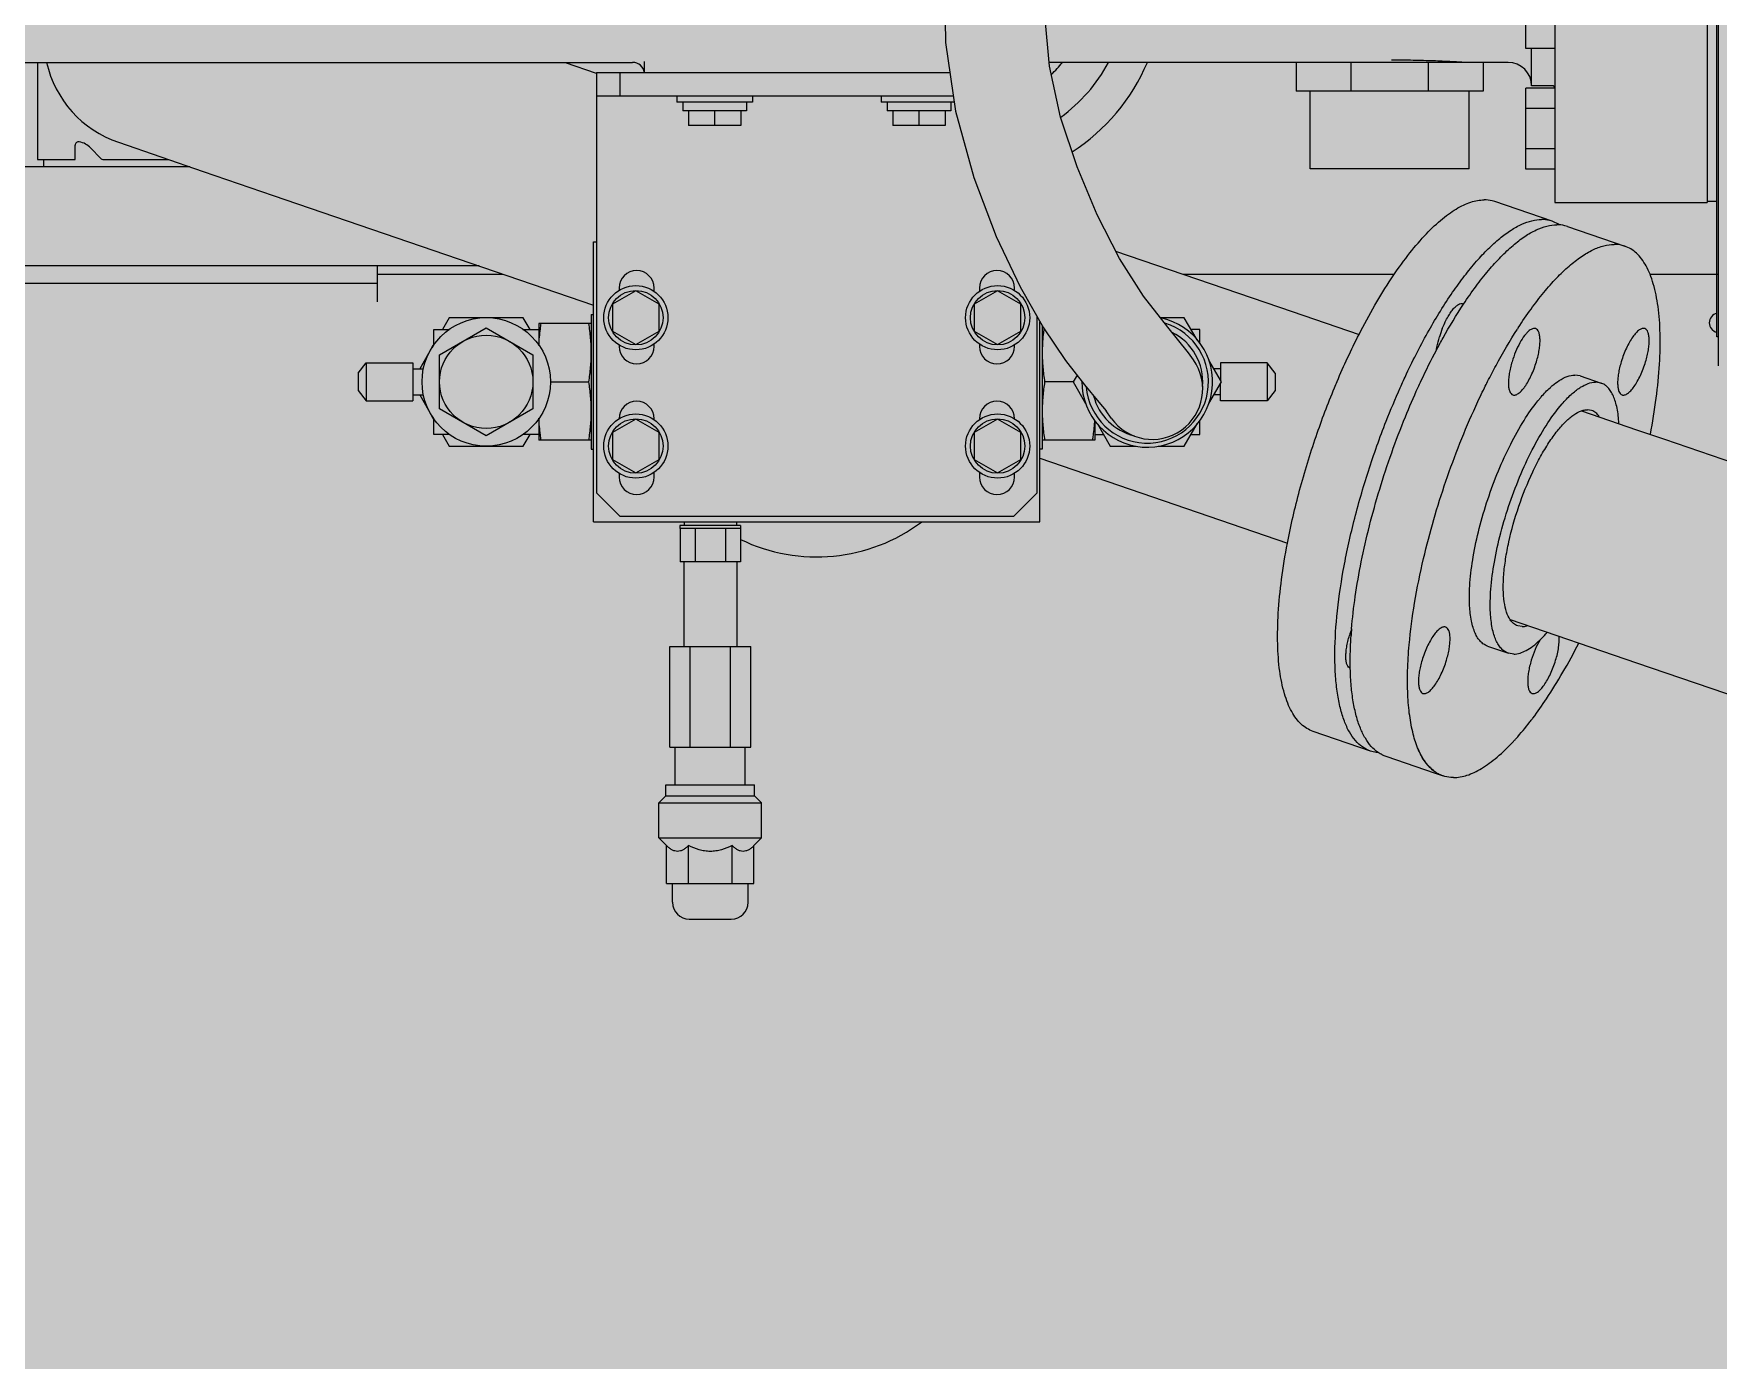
# Model space of a CAD drawing. Header units: millimetres. Extents: x -18489 to 17339, y -1599 to 10961.
# Drawn here: x -14620.48 to -14574.69, y 2992.08 to 3028.14 of the extents above; entities that cross this region are included whole.
import ezdxf

# ---------------------------------------------------------------- set-up
doc = ezdxf.new("R2010")
doc.units = ezdxf.units.MM
for name, color, linetype in [('188K-SM-03-F10-MECH-EQ-Y2257103$0$0 Xref', 8, 'Continuous'), ('188K-SM-03-F10-MECH-EQ-Y2257103$0$M-EQU-FOUNDATION', 8, 'Continuous'), ('188K-SM-03-F10-MECH-EQ-Y2257103$0$Micron CUP L10 HVAC EQU$0$M-MECH-EQU', 136, 'Continuous'), ('188K-SM-03-F10-MECH-EQ-Y2257103$0$Micron CUP L10 HVAC EQU$0$M-PHASE1 AREA', 252, 'Continuous')]:
    doc.layers.add(name, color=color, linetype=linetype)

# ---------------------------------------------------------------- blocks, each defined once
blk = doc.blocks.new('188K-SM-03-F10-MECH-EQ-Y2257103$0$Micron CUP L10 HVAC EQU$0$A$C0c53ceb0')
at = {"layer": '188K-SM-03-F10-MECH-EQ-Y2257103$0$Micron CUP L10 HVAC EQU$0$M-PHASE1 AREA'}
for p, q in [((15640.13905, 21311.91609), (15640.13905, 21061.35504)), ((15681.49748, 21132.14253), (15681.49748, 21061.35504)), ((15684.54227, 21132.14253), (15684.54227, 21016.95689)), ((15632.22259, 21103.22062), (15632.22259, 21125.19451)), ((15684.1363, 21024.81753), (15684.1363, 21126.31061)), ((15474.2137, 21122.76482), (15474.48068, 21104.78842)), ((15502.78908, 21098.4248), (15501.51215, 21112.27271)), ((15474.48068, 21104.78842), (15477.19267, 21086.17425)), ((15640.13905, 21103.22062), (15632.22259, 21103.22062)), ((15633.79573, 21093.07163), (15633.79573, 21103.22062)), ((15203.21132, 21099.41495), (15389.45113, 21099.41495)), ((15227.7265, 21099.41495), (15227.7265, 21072.9761)), ((15371.16144, 21099.41495), (15379.61971, 21096.51497)), ((15392.74966, 21096.62389), (15392.74966, 21099.64847)), ((15627.45241, 21099.41495), (15502.69777, 21099.41495)), ((15505.79326, 21084.54847), (15502.78908, 21098.4248)), ((15569.85509, 21099.41495), (15569.85509, 21091.54923)), ((15584.7184, 21099.41495), (15584.7184, 21091.54923)), ((15605.73831, 21099.41495), (15605.73831, 21091.54923)), ((15620.60163, 21099.41495), (15620.60163, 21091.54923)), ((15379.65705, 21096.62389), (15392.74966, 21096.62389)), ((15379.65705, 21096.62389), (15379.65705, 20982.44417)), ((15386.00037, 21096.62389), (15386.00037, 21090.28057)), ((15392.74966, 21096.62389), (15475.67021, 21096.62389)), ((15632.22259, 21070.41298), (15632.22259, 21092.38687)), ((15640.13905, 21092.38687), (15632.22259, 21092.38687)), ((15639.37785, 21093.07163), (15633.79573, 21093.07163)), ((15379.65705, 21090.28057), (15476.5944, 21090.28057)), ((15401.47806, 21090.28057), (15401.47806, 21088.63131)), ((15422.08116, 21088.63131), (15401.47806, 21088.63131)), ((15403.1527, 21088.63131), (15403.1527, 21086.24622)), ((15420.40652, 21088.63131), (15420.40652, 21086.24622)), ((15422.08116, 21090.28057), (15422.08116, 21088.63131)), ((15456.99478, 21090.28057), (15456.99478, 21088.63131)), ((15476.83469, 21088.63131), (15456.99478, 21088.63131)), ((15458.66941, 21088.63131), (15458.66941, 21086.24622)), ((15475.92324, 21088.63131), (15475.92324, 21086.24622)), ((15620.60163, 21091.54923), (15569.85509, 21091.54923)), ((15573.66108, 21070.48942), (15573.66108, 21091.54923)), ((15616.79564, 21070.48942), (15616.79564, 21091.54923)), ((15420.40652, 21086.24622), (15403.1527, 21086.24622)), ((15404.64972, 21086.24622), (15404.64972, 21082.28799)), ((15411.77961, 21086.24622), (15411.77961, 21082.28799)), ((15418.9095, 21086.24622), (15418.9095, 21082.28799)), ((15475.92324, 21086.24622), (15458.66941, 21086.24622)), ((15460.16644, 21086.24622), (15460.16644, 21082.28799)), ((15467.29633, 21086.24622), (15467.29633, 21082.28799)), ((15474.42621, 21086.24622), (15474.42621, 21082.28799)), ((15477.19267, 21086.17425), (15482.17928, 21068.13575)), ((15510.2661, 21070.99012), (15505.79326, 21084.54847)), ((15640.13905, 21086.8934), (15632.22259, 21086.8934)), ((15418.9095, 21082.28799), (15404.64972, 21082.28799)), ((15474.42621, 21082.28799), (15460.16644, 21082.28799)), ((15238.00267, 21072.9761), (15238.00267, 21076.92496)), ((15242.2416, 21076.09911), (15244.8514, 21073.34106)), ((15249.7236, 21077.68896), (15272.79752, 21069.7779)), ((15640.13905, 21075.90645), (15632.22259, 21075.90645)), ((15269.12589, 21071.03674), (14938.25644, 21071.03674)), ((15227.7265, 21072.9761), (15238.00267, 21072.9761)), ((15229.47466, 21071.03674), (15229.47466, 21072.9761)), ((15245.69918, 21072.9761), (15263.46943, 21072.9761)), ((15272.79752, 21069.7779), (15291.82747, 21063.25334)), ((15515.69332, 21058.00858), (15510.2661, 21070.99012)), ((15616.79564, 21070.48942), (15573.66108, 21070.48942)), ((15640.13905, 21070.41298), (15632.22259, 21070.41298)), ((15482.17928, 21068.13575), (15488.33287, 21052.1173)), ((15291.82747, 21063.25334), (15378.88316, 21033.40568)), ((15639.36684, 21056.24742), (15623.79861, 21061.58509)), ((15640.13905, 21061.35504), (15681.49748, 21061.35504)), ((15684.1363, 21061.60877), (15681.49748, 21061.60877)), ((15521.77421, 21046.10043), (15515.69332, 21058.00858)), ((15488.33287, 21052.1173), (15494.77906, 21038.40165)), ((15643.53471, 21054.81843), (15659.10293, 21049.48075)), ((15378.88316, 21050.63483), (15379.65705, 21050.63483)), ((15378.88316, 20974.51502), (15378.88316, 21050.63483)), ((15520.73681, 21048.13196), (15568.77672, 21031.66114)), ((15272.79752, 21044.07764), (14938.25644, 21044.07764)), ((15291.82747, 21044.07764), (15272.79752, 21044.07764)), ((15347.75659, 21044.07764), (15291.82747, 21044.07764)), ((15320.05424, 21044.07764), (15320.05424, 21034.34421)), ((15528.32224, 21035.88141), (15521.77421, 21046.10043)), ((15272.79752, 21039.29966), (15168.21419, 21039.29966)), ((15291.82747, 21039.29966), (15272.79752, 21039.29966)), ((15320.05424, 21039.29966), (15291.82747, 21039.29966)), ((15320.05424, 21041.81762), (15354.34832, 21041.81762)), ((15390.36457, 21037.34368), (15384.02125, 21033.68137)), ((15385.81007, 21038.07507), (15385.81007, 21037.44443)), ((15396.70789, 21033.68137), (15390.36457, 21037.34368)), ((15395.32504, 21037.17313), (15395.32504, 21038.07507)), ((15488.68599, 21037.34368), (15482.34267, 21033.68137)), ((15483.75089, 21038.07507), (15483.75089, 21037.19213)), ((15495.02931, 21033.68137), (15488.68599, 21037.34368)), ((15493.26587, 21037.43058), (15493.26587, 21038.07507)), ((15494.77906, 21038.40165), (15501.12342, 21027.24164)), ((15539.15364, 21041.81762), (15568.77672, 21041.81762)), ((15568.77672, 21041.81762), (15596.51822, 21041.81762)), ((15665.94641, 21041.81762), (15669.93995, 21041.81762)), ((15669.93995, 21041.81762), (15684.54227, 21041.81762)), ((15384.02125, 21033.68137), (15384.02125, 21026.35674)), ((15396.70789, 21026.35674), (15396.70789, 21033.68137)), ((15482.34267, 21033.68137), (15482.34267, 21026.35674)), ((15495.02931, 21026.35674), (15495.02931, 21033.68137)), ((15534.93985, 21027.45002), (15528.32224, 21035.88141)), ((15339.63253, 21030.01905), (15337.80137, 21026.84739)), ((15359.77527, 21030.01905), (15339.63253, 21030.01905)), ((15361.60643, 21026.84739), (15359.77527, 21030.01905)), ((15363.97637, 21028.43995), (15363.97637, 21022.51905)), ((15378.24703, 21028.44008), (15363.97817, 21028.44008)), ((15378.24883, 21030.89443), (15378.88316, 21030.89443)), ((15378.24883, 21030.89393), (15378.24883, 20994.25593)), ((15499.41889, 20982.44417), (15499.41889, 21030.24)), ((15500.1674, 20974.51502), (15500.1674, 21028.92334)), ((15539.41803, 21030.01905), (15532.92347, 21030.01905)), ((15542.90188, 21023.98484), (15539.41803, 21030.01905)), ((15568.77672, 21031.66114), (15586.9103, 21025.44391)), ((15335.43144, 21026.84739), (15339.73557, 21026.84739)), ((15335.43144, 21022.51905), (15335.43144, 21026.84739)), ((15337.01727, 21019.89956), (15349.7039, 21027.22419)), ((15349.7039, 21027.22419), (15362.39054, 21019.89956)), ((15359.67223, 21026.84739), (15363.97637, 21026.84739)), ((15384.02125, 21026.35674), (15390.36457, 21022.69442)), ((15390.36457, 21022.69442), (15396.70789, 21026.35674)), ((15482.34267, 21026.35674), (15488.68599, 21022.69442)), ((15488.68599, 21022.69442), (15495.02931, 21026.35674)), ((15500.80173, 21027.80752), (15500.80173, 20994.25593)), ((15501.12342, 21027.24164), (15507.14674, 21018.41601)), ((15540.54961, 21020.46333), (15534.93985, 21027.45002)), ((15543.61912, 21026.84739), (15541.24919, 21026.84739)), ((15543.61912, 21023.09182), (15543.61912, 21026.84739)), ((15684.54227, 21024.81753), (15684.1363, 21024.81753)), ((15334.82991, 21021.70067), (15331.62122, 21016.14304)), ((15335.43144, 21022.74254), (15334.88344, 21021.79337)), ((15337.01727, 21005.2503), (15337.01727, 21019.89956)), ((15362.39054, 21019.89956), (15362.39054, 21005.2503)), ((15385.81007, 21022.59367), (15385.81007, 21022.21677)), ((15395.32504, 21022.21677), (15395.32504, 21022.86497)), ((15483.75089, 21022.84598), (15483.75089, 21022.21677)), ((15493.26587, 21022.21677), (15493.26587, 21022.60753)), ((15541.91438, 21018.5306), (15540.53088, 21020.48985)), ((15314.94252, 21014.95367), (15317.07201, 21017.72887)), ((15314.94252, 21014.95367), (15314.94252, 21010.19618)), ((15317.07201, 21017.72887), (15329.75864, 21017.72887)), ((15317.07201, 21017.72887), (15317.07201, 21007.42098)), ((15329.75864, 21017.72887), (15329.75864, 21007.42098)), ((15329.75864, 21016.14304), (15332.64688, 21016.14304)), ((15507.14674, 21018.41601), (15512.33847, 21011.78502)), ((15549.4894, 21012.57493), (15546.10075, 21018.44423)), ((15549.29192, 21016.14304), (15547.42935, 21016.14304)), ((15549.29192, 21017.72887), (15549.29192, 21012.91697)), ((15561.97855, 21017.72887), (15549.29192, 21017.72887)), ((15561.97855, 21017.72887), (15561.97855, 21007.42098)), ((15564.10804, 21014.95367), (15561.97855, 21017.72887)), ((15564.10804, 21014.95367), (15564.10804, 21010.19618)), ((15647.00605, 21014.19818), (15645.55087, 21014.4346)), ((15314.94252, 21010.19618), (15317.07201, 21007.42098)), ((15367.16071, 21012.57493), (15377.58935, 21012.57493)), ((15509.20392, 21012.57493), (15501.46121, 21012.57493)), ((15510.27182, 21014.42458), (15509.20392, 21012.57493)), ((15509.20392, 21012.57493), (15512.59256, 21006.70563)), ((15512.33847, 21011.78502), (15516.23017, 21007.09155)), ((15546.10075, 21006.70563), (15549.4894, 21012.57493)), ((15549.29192, 21007.42098), (15549.29192, 21012.23288)), ((15564.10804, 21010.19618), (15561.97855, 21007.42098)), ((15647.00605, 21014.19819), (15652.66722, 21012.25722)), ((15652.66722, 21012.25721), (15651.21204, 21012.49363)), ((15317.07201, 21007.42098), (15329.75864, 21007.42098)), ((15329.75864, 21009.00681), (15332.64688, 21009.00681)), ((15331.62122, 21009.00681), (15334.82991, 21003.44919)), ((15516.23017, 21007.09155), (15518.151, 21004.67618)), ((15549.29192, 21009.00681), (15547.42935, 21009.00681)), ((15561.97855, 21007.42098), (15549.29192, 21007.42098)), ((15334.88344, 21003.35648), (15335.43144, 21002.40732)), ((15335.43144, 20998.30246), (15335.43144, 21002.63081)), ((15349.7039, 20997.92566), (15337.01727, 21005.2503)), ((15362.39054, 21005.2503), (15349.7039, 20997.92566)), ((15363.97637, 21002.63081), (15363.97637, 20996.7099)), ((15390.36457, 21002.45544), (15384.02125, 20998.79312)), ((15396.70789, 20998.79312), (15390.36457, 21002.45544)), ((15395.32504, 21002.28489), (15395.32504, 21002.55249)), ((15488.68599, 21002.45544), (15482.34267, 20998.79312)), ((15483.75089, 21002.55249), (15483.75089, 21002.30388)), ((15495.02931, 20998.79312), (15488.68599, 21002.45544)), ((15515.07419, 21002.05803), (15515.07419, 20996.7099)), ((15515.79144, 21001.16501), (15519.27529, 20995.1308)), ((15519.54962, 21002.70414), (15518.151, 21004.67618)), ((15539.41803, 20995.1308), (15542.90188, 21001.16501)), ((15543.61912, 20998.30246), (15543.61912, 21002.05803)), ((15647.37168, 21004.71429), (15662.34066, 20999.58207)), ((15650.11617, 21004.81664), (15648.95584, 21005.00519)), ((15339.73557, 20998.30246), (15335.43144, 20998.30246)), ((15337.80137, 20998.30246), (15339.63253, 20995.1308)), ((15363.97637, 20998.30246), (15359.67223, 20998.30246)), ((15359.77527, 20995.1308), (15361.60643, 20998.30246)), ((15378.24703, 20996.70977), (15363.97817, 20996.70977)), ((15384.02125, 20998.79312), (15384.02125, 20991.46849)), ((15396.70789, 20991.46849), (15396.70789, 20998.79312)), ((15482.34267, 20998.79312), (15482.34267, 20991.46849)), ((15495.02931, 20991.46849), (15495.02931, 20998.79312)), ((15515.07239, 20996.70977), (15500.80353, 20996.70977)), ((15515.07419, 20998.30246), (15517.44413, 20998.30246)), ((15541.24919, 20998.30246), (15543.61912, 20998.30246)), ((15662.34066, 20999.58207), (15669.93995, 20996.9766)), ((15669.93995, 20996.9766), (15688.96991, 20990.45205)), ((15339.63253, 20995.1308), (15359.77527, 20995.1308)), ((15378.24883, 20994.25543), (15378.88316, 20994.25543)), ((15500.80173, 20994.25543), (15500.1674, 20994.25543)), ((15500.1674, 20991.82251), (15567.47012, 20968.74729)), ((15519.27529, 20995.1308), (15526.34281, 20995.1308)), ((15532.35051, 20995.1308), (15539.41803, 20995.1308)), ((15384.02125, 20991.46849), (15390.36457, 20987.80617)), ((15385.81007, 20987.70543), (15385.81007, 20986.69419)), ((15390.36457, 20987.80617), (15396.70789, 20991.46849)), ((15395.32504, 20986.69419), (15395.32504, 20987.97672)), ((15482.34267, 20991.46849), (15488.68599, 20987.80617)), ((15483.75089, 20987.95773), (15483.75089, 20986.69419)), ((15488.68599, 20987.80617), (15495.02931, 20991.46849)), ((15493.26587, 20986.69419), (15493.26587, 20987.71928)), ((15386.00037, 20976.10085), (15379.65705, 20982.44417)), ((15499.41889, 20982.44417), (15493.07557, 20976.10085)), ((15378.88316, 20974.51502), (15500.1674, 20974.51502)), ((15386.00037, 20976.10085), (15493.07557, 20976.10085)), ((15402.35344, 20973.55084), (15402.35344, 20972.76427)), ((15418.84569, 20973.55084), (15402.35381, 20973.55084)), ((15403.45718, 20974.51502), (15403.45718, 20973.55084)), ((15417.74233, 20974.51502), (15417.74233, 20973.55084)), ((15418.84606, 20973.55084), (15418.84606, 20972.76427)), ((15418.84569, 20972.76427), (15402.35381, 20972.76427)), ((15402.36686, 20972.76427), (15402.36686, 20963.65526)), ((15406.48331, 20972.76427), (15406.48331, 20963.65526)), ((15414.7162, 20972.76427), (15414.7162, 20963.65526)), ((15418.83264, 20972.76427), (15418.83264, 20963.65526)), ((15418.83264, 20963.65526), (15402.36686, 20963.65526)), ((15403.38106, 20963.65526), (15403.38106, 20940.64171)), ((15417.81845, 20963.65526), (15417.81845, 20940.64171)), ((15628.0123, 20947.98997), (15662.34066, 20936.22025)), ((15631.19735, 20946.06392), (15630.03702, 20946.25246)), ((15399.6128, 20940.64171), (15421.5867, 20940.64171)), ((15399.6128, 20913.23857), (15399.6128, 20940.64171)), ((15405.10628, 20913.23857), (15405.10628, 20940.64171)), ((15416.09323, 20913.23857), (15416.09323, 20940.64171)), ((15421.5867, 20913.23857), (15421.5867, 20940.64171)), ((15621.82479, 20940.75286), (15627.48597, 20938.81189)), ((15628.94115, 20938.57548), (15627.48597, 20938.8119)), ((15662.34066, 20936.22025), (15844.77239, 20873.67223)), ((15589.99182, 20912.23696), (15574.4236, 20917.57464)), ((15399.6128, 20913.23857), (15421.5867, 20913.23857)), ((15401.08478, 20903.08927), (15401.08478, 20913.23857)), ((15420.11473, 20903.08927), (15420.11473, 20913.23857)), ((15594.15969, 20910.80798), (15607.57213, 20906.20943)), ((15607.57213, 20906.20943), (15609.72792, 20905.4703)), ((15396.64445, 20898.14148), (15398.54745, 20900.04447)), ((15398.54745, 20900.04447), (15398.54745, 20903.08927)), ((15398.54745, 20903.08927), (15422.65206, 20903.08927)), ((15398.54745, 20900.04447), (15422.65206, 20900.04447)), ((15422.65206, 20900.04447), (15422.65206, 20903.08927)), ((15424.55505, 20898.14148), (15422.65206, 20900.04447)), ((15396.64445, 20888.6265), (15396.64445, 20898.14148)), ((15396.64445, 20898.14148), (15424.55505, 20898.14148)), ((15424.55505, 20888.6265), (15424.55505, 20898.14148)), ((15396.64445, 20888.6265), (15424.55505, 20888.6265)), ((15398.73385, 20886.53711), (15396.64445, 20888.6265)), ((15398.73385, 20876.1936), (15398.73385, 20886.53711)), ((15404.6668, 20876.1936), (15404.6668, 20886.53711)), ((15416.5327, 20876.1936), (15416.5327, 20886.53711)), ((15422.46566, 20886.53711), (15424.55505, 20888.6265)), ((15422.46566, 20876.1936), (15422.46566, 20886.53711)), ((15398.73385, 20876.1936), (15422.46566, 20876.1936)), ((15400.32358, 20871.11894), (15400.32358, 20876.1936)), ((15420.87593, 20871.11894), (15420.87593, 20876.1936)), ((15404.89077, 20866.55176), (15416.30874, 20866.55176))]:
    blk.add_line(p, q, dxfattribs=at)
for centre, radius in [((15390.36457, 21030.01905), 8.72206), ((15390.36457, 21030.01905), 7.39631), ((15488.68599, 21030.01905), 8.72206), ((15488.68599, 21030.01905), 7.39631), ((15349.7039, 21012.57493), 17.45681), ((15349.7039, 21012.57493), 12.68664), ((15390.36457, 20995.1308), 8.72206), ((15390.36457, 20995.1308), 7.39631), ((15488.68599, 20995.1308), 8.72206), ((15488.68599, 20995.1308), 7.39631)]:
    blk.add_circle(centre, radius, dxfattribs=at)
for centre, radius, start, end in [((15259.44309, 21106.03747), 29.96843, 192.7862064, 251.0753556), ((15389.45113, 21096.11642), 3.29853, 8.8498831, 90), ((15479.73602, 21120.4348), 33.85766, 314.0803287, 321.6232168), ((15479.73602, 21120.4348), 44.40322, 306.0008512, 331.6940682), ((15479.73602, 21120.4348), 53.9182, 302.761164, 337.019385), ((15627.45241, 21093.07163), 6.34332, 0, 90), ((15639.37785, 21092.31043), 0.7612, 0, 90), ((15238.91611, 21076.92496), 0.91344, 79.3058079, 180), ((15238.00267, 21072.08803), 5.83585, 43.418, 79.3058079), ((15245.69918, 21074.14327), 1.16717, 223.418, 270), ((15636.58901, 21048.17559), 8.53644, 59.7059698, 71.0096544), ((15636.36795, 21047.79064), 8.98033, 56.1536562, 59.7270916), ((15390.56755, 21038.07507), 4.75749, 0, 180), ((15488.50838, 21038.07507), 4.75749, 0, 180), ((15614.80375, 21032.8004), 1.06798, 59.7421955, 71.0148668), ((15529.34666, 21012.57493), 17.76129, 179.4918713, 78.067415), ((15529.34666, 21012.57493), 16.63994, 184.7585806, 73.1852429), ((15684.72268, 21028.62352), 2.62893, 102.8882277, 257.1117723), ((15529.34666, 21012.57493), 15.06538, 355.3712204, 63.1956997), ((15636.05493, 21016.58469), 28.51465, 158.4672812, 163.2349179), ((15738.52618, 20957.14022), 129.07766, 147.0766609, 147.2622384), ((15390.56755, 21022.21677), 4.75749, 180, 0), ((15488.50838, 21022.21677), 4.75749, 180, 0), ((15530.71748, 21010.63789), 13.70034, 215.3903264, 35.1800948), ((15390.56755, 21002.55249), 4.75749, 0, 180), ((15488.50838, 21002.55249), 4.75749, 0, 180), ((15529.34666, 21012.57493), 15.06538, 194.5690991, 256.3611286), ((15668.37664, 20980.90742), 42.22364, 140.4148793, 141.1806173), ((15666.33897, 20982.59387), 39.57861, 139.0674371, 140.4167), ((15390.56755, 20986.69419), 4.75749, 180, 0), ((15488.50838, 20986.69419), 4.75749, 180, 0), ((15439.52528, 21012.57493), 47.57488, 244.1821097, 306.7963181), ((15611.69952, 20935.41876), 28.6096, 159.4954625, 163.2275387), ((15706.08387, 20935.59046), 121.60391, 175.3740211, 176.2145527), ((15596.90903, 20918.81351), 8.46448, 243.8675943, 251.046), ((15404.89077, 20871.11894), 4.56719, 180, 270), ((15416.30874, 20871.11894), 4.56719, 270, 0)]:
    blk.add_arc(centre, radius, start, end, dxfattribs=at)
for points, knots in [([(15595.73582, 21100.10897), (15597.72527, 21100.10619), (15601.70821, 21100.07195), (15607.25634, 21099.91258), (15611.77472, 21099.71097), (15614.87511, 21099.5332), (15615.97897, 21099.46248), (15616.29135, 21099.44215)], [0, 0, 0, 0, 0.208244611, 0.416489221, 0.624733832, 0.832978442, 1, 1, 1, 1]), ([(15586.90054, 21025.47259), (15588.27004, 21028.15891), (15591.04787, 21033.29367), (15595.46673, 21040.46707), (15599.94326, 21046.7724), (15604.40088, 21052.10372), (15608.17147, 21055.79646), (15611.13368, 21058.14835), (15613.21958, 21059.5499), (15615.24894, 21060.65148), (15617.75874, 21061.67093), (15619.70558, 21062.04864), (15620.94532, 21062.04864)], [0, 0, 0, 0, 0.17502228, 0.338682192, 0.488765456, 0.623477771, 0.741601078, 0.79431391, 0.842830812, 0.887310638, 0.928038907, 1, 1, 1, 1]), ([(15623.79862, 21061.58509), (15623.57333, 21061.66234), (15622.64634, 21061.93682), (15621.67326, 21062.04864), (15620.94532, 21062.04864)], [0, 0, 0, 0, 0.246512659, 1, 1, 1, 1]), ([(15598.10516, 21010.9891), (15598.39471, 21011.63757), (15598.6876, 21012.2845), (15598.98385, 21012.9299), (15599.26915, 21013.55145), (15601.42699, 21018.1911), (15605.60643, 21026.35061), (15611.01716, 21035.15358), (15615.46994, 21041.30442), (15618.69628, 21045.26477), (15621.88607, 21048.68471), (15625.01263, 21051.53535), (15628.05078, 21053.79334), (15630.98027, 21055.4396), (15633.78199, 21056.45729), (15635.63941, 21056.71096), (15636.51354, 21056.71096)], [0.6285498759, 0.6285498759, 0.6285498759, 0.6285498759, 0.6413484823, 0.6413484823, 0.6413484823, 0.6536741834, 0.7335668298, 0.8064703139, 0.8396587301, 0.8703837437, 0.8984901873, 0.9238833186, 0.9465488665, 0.9665839803, 0.9842432576, 1, 1, 1, 1]), ([(15639.36684, 21056.24742), (15639.14156, 21056.32466), (15638.21456, 21056.59914), (15637.24148, 21056.71096), (15636.51354, 21056.71096)], [0, 0, 0, 0, 0.246512659, 1, 1, 1, 1]), ([(15615.32242, 21033.72112), (15616.41155, 21035.36563), (15618.58529, 21038.48388), (15621.96402, 21042.78865), (15625.31148, 21046.51259), (15628.59655, 21049.6212), (15631.79015, 21052.08674), (15634.86892, 21053.88679), (15637.81128, 21055.00207), (15639.765, 21055.28198), (15640.68141, 21055.28198)], [0, 0, 0, 0, 0.172339253, 0.33193667, 0.47784767, 0.609454025, 0.726573735, 0.829633383, 0.919930796, 1, 1, 1, 1]), ([(15643.53471, 21054.81843), (15643.30943, 21054.89567), (15642.38244, 21055.17016), (15641.40935, 21055.28198), (15640.68141, 21055.28198)], [0, 0, 0, 0, 0.246512659, 1, 1, 1, 1]), ([(15630.17859, 21027.29605), (15631.2941, 21029.01882), (15633.52259, 21032.28716), (15636.99162, 21036.80349), (15640.43309, 21040.71472), (15643.81316, 21043.98265), (15647.1002, 21046.57661), (15650.26882, 21048.47198), (15653.29582, 21049.64793), (15655.30778, 21049.9443), (15656.24963, 21049.9443)], [0, 0, 0, 0, 0.172789158, 0.332852598, 0.479156882, 0.61100323, 0.728141116, 0.83094782, 0.920706297, 1, 1, 1, 1]), ([(15659.10293, 21049.48076), (15658.87765, 21049.558), (15657.95066, 21049.83248), (15656.97757, 21049.9443), (15656.24963, 21049.9443)], [0, 0, 0, 0, 0.246512659, 1, 1, 1, 1]), ([(15666.08026, 20998.3238), (15666.70608, 21001.59294), (15667.74226, 21007.92472), (15668.65421, 21017.08506), (15668.8579, 21025.41613), (15668.35121, 21032.74693), (15667.30526, 21038.13487), (15666.06278, 21041.7779), (15665.00316, 21044.04978), (15663.77703, 21045.97506), (15662.38565, 21047.54242), (15660.83304, 21048.73787), (15659.68562, 21049.28098), (15659.10293, 21049.48076)], [0, 0, 0, 0, 0.182922154, 0.352359246, 0.505542464, 0.640344416, 0.755560139, 0.8058752, 0.851552254, 0.893005117, 0.930889841, 0.966147698, 1, 1, 1, 1]), ([(15607.93997, 21021.21386), (15608.53092, 21022.32928), (15610.84413, 21026.58314), (15613.3457, 21030.73642), (15615.32242, 21033.72112)], [0, 0, 0, 0, 0.260683887, 1, 1, 1, 1]), ([(15609.53038, 21027.05049), (15609.73406, 21027.56661), (15610.16101, 21028.56146), (15610.87022, 21029.95943), (15611.61514, 21031.19554), (15612.37223, 21032.23165), (15613.11832, 21033.03846), (15613.83499, 21033.59359), (15614.51582, 21033.88855), (15614.96748, 21033.87327), (15615.15119, 21033.81028)], [0, 0, 0, 0, 0.179452288, 0.349868155, 0.50661547, 0.64571373, 0.764239261, 0.860880767, 0.937187642, 1, 1, 1, 1]), ([(15364.02089, 21022.45947), (15364.08624, 21023.96083), (15364.27358, 21025.96013), (15364.55913, 21027.94418), (15364.63585, 21028.44008)], [0, 0, 0, 0, 0.749674905, 1, 1, 1, 1]), ([(15378.24703, 21020.50751), (15378.24703, 21021.83403), (15378.12505, 21024.49044), (15377.79249, 21027.12696), (15377.58935, 21028.44008)], [0, 0, 0, 0, 0.499583072, 1, 1, 1, 1]), ([(15501.25878, 21027.03393), (15501.18692, 21026.49258), (15500.92815, 21024.32643), (15500.80353, 21022.14303), (15500.80353, 21020.50751)], [0, 0, 0, 0, 0.25031623, 1, 1, 1, 1]), ([(15580.24054, 21010.9891), (15580.47337, 21011.55073), (15580.70844, 21012.11142), (15580.94585, 21012.67113), (15582.78415, 21017.00497), (15584.76306, 21021.27986), (15586.90054, 21025.47259)], [0.7350048304, 0.7350048304, 0.7350048304, 0.7350048304, 0.7653142072, 0.7653142072, 0.7653142072, 1, 1, 1, 1]), ([(15607.93495, 21021.17062), (15607.97617, 21021.46328), (15608.17759, 21022.69105), (15608.4787, 21023.90163), (15608.75229, 21024.80969)], [0, 0, 0, 0, 0.237590914, 1, 1, 1, 1]), ([(15621.01085, 21010.9891), (15621.28972, 21011.55135), (15621.56958, 21012.1131), (15621.85229, 21012.67343), (15622.59353, 21014.14253), (15625.12368, 21018.9954), (15627.88295, 21023.72668), (15629.95192, 21026.94475)], [0.2330609579, 0.2330609579, 0.2330609579, 0.2330609579, 0.3119730375, 0.3119730375, 0.3119730375, 0.5188689818, 1, 1, 1, 1]), ([(15633.16898, 21026.50539), (15632.94589, 21026.3282), (15632.49678, 21025.90178), (15631.59672, 21024.82235), (15630.51975, 21023.09954), (15629.3873, 21020.70709), (15628.76304, 21018.95463), (15628.48838, 21018.04303)], [0, 0, 0, 0, 0.087388632, 0.189204341, 0.430534764, 0.70795743, 1, 1, 1, 1]), ([(15634.88728, 21027.04362), (15634.76681, 21027.08493), (15634.49477, 21027.12382), (15634.06512, 21027.0406), (15633.61171, 21026.82995), (15633.31927, 21026.62476), (15633.16898, 21026.50539)], [0, 0, 0, 0, 0.204137998, 0.429838456, 0.692360616, 1, 1, 1, 1]), ([(15635.11435, 21018.04303), (15635.27773, 21018.58528), (15635.56515, 21019.65398), (15635.88138, 21021.22649), (15636.06648, 21022.6946), (15636.11537, 21024.01075), (15636.02788, 21025.13555), (15635.8048, 21026.03786), (15635.44658, 21026.7067), (15635.07421, 21026.97954), (15634.88728, 21027.04362)], [0, 0, 0, 0, 0.178866388, 0.349259442, 0.506223954, 0.645713435, 0.76459029, 0.861404161, 0.937590294, 1, 1, 1, 1]), ([(15664.56067, 21027.04362), (15664.45488, 21027.07989), (15664.2206, 21027.11921), (15663.84917, 21027.06928), (15663.45696, 21026.91902), (15662.87131, 21026.5658), (15662.11624, 21025.86655), (15661.23492, 21024.752), (15660.3597, 21023.35032), (15659.52906, 21021.72082), (15658.77951, 21019.93259), (15658.35399, 21018.68104), (15658.16176, 21018.04303)], [0, 0, 0, 0, 0.028788661, 0.059983047, 0.095405228, 0.136177069, 0.235384834, 0.358095336, 0.501262848, 0.66002514, 0.828464253, 1, 1, 1, 1]), ([(15664.78773, 21018.04303), (15664.95111, 21018.58528), (15665.23853, 21019.65398), (15665.55476, 21021.22649), (15665.73986, 21022.6946), (15665.78875, 21024.01075), (15665.70126, 21025.13555), (15665.47818, 21026.03786), (15665.11996, 21026.7067), (15664.74759, 21026.97954), (15664.56067, 21027.04362)], [0, 0, 0, 0, 0.178866388, 0.349259442, 0.506223954, 0.645713435, 0.76459029, 0.861404161, 0.937590294, 1, 1, 1, 1]), ([(15377.58935, 21012.57493), (15377.79249, 21013.88805), (15378.12505, 21016.52457), (15378.24703, 21019.18098), (15378.24703, 21020.50751)], [0, 0, 0, 0, 0.500416937, 1, 1, 1, 1]), ([(15500.80353, 21020.50751), (15500.80353, 21019.18098), (15500.92551, 21016.52457), (15501.25807, 21013.88805), (15501.46121, 21012.57493)], [0, 0, 0, 0, 0.499583072, 1, 1, 1, 1]), ([(15602.91612, 21010.9891), (15603.21358, 21011.64212), (15603.51447, 21012.2935), (15603.81887, 21012.94319), (15605.12614, 21015.73331), (15606.49811, 21018.49238), (15607.93997, 21021.21386)], [0.8570991359, 0.8570991359, 0.8570991359, 0.8570991359, 0.8840893115, 0.8840893115, 0.8840893115, 1, 1, 1, 1]), ([(15628.48838, 21018.04303), (15628.325, 21017.50078), (15628.03758, 21016.43208), (15627.72136, 21014.85958), (15627.55269, 21013.52184), (15627.51273, 21012.71465), (15627.50957, 21012.40415), (15627.50478, 21011.93281), (15627.5281, 21011.46106), (15627.5656, 21010.9891)], [0, 0, 0, 0, 0.1788663875, 0.3492594424, 0.5062239535, 0.6042538779, 0.6042538779, 0.6042538779, 0.7530649937, 0.7530649937, 0.7530649937, 0.7530649937]), ([(15631.75505, 21010.9891), (15631.81499, 21011.06889), (15631.87408, 21011.14928), (15631.93228, 21011.23031), (15631.94551, 21011.24872), (15632.28208, 21011.71985), (15632.91641, 21012.73574), (15633.74705, 21014.36524), (15634.49661, 21016.15348), (15634.92213, 21017.40502), (15635.11435, 21018.04303)], [0.3265867582, 0.3265867582, 0.3265867582, 0.3265867582, 0.3522601116, 0.3522601116, 0.3522601116, 0.3580953363, 0.501262848, 0.6600251401, 0.8284642526, 1, 1, 1, 1]), ([(15638.81184, 21010.9891), (15639.0441, 21011.20075), (15639.27925, 21011.40894), (15639.51893, 21011.61174), (15640.07749, 21012.08434), (15641.3259, 21013.03324), (15643.32986, 21014.10816), (15644.85758, 21014.4346), (15645.55087, 21014.4346)], [0.3072942276, 0.3072942276, 0.3072942276, 0.3072942276, 0.391769716, 0.391769716, 0.391769716, 0.5886395623, 0.8132237118, 1, 1, 1, 1]), ([(15658.16176, 21018.04303), (15657.99839, 21017.50078), (15657.71096, 21016.43208), (15657.39474, 21014.85958), (15657.20963, 21013.39146), (15657.16074, 21012.07531), (15657.24823, 21010.95051), (15657.47131, 21010.0482), (15657.82954, 21009.37936), (15658.20191, 21009.10652), (15658.38883, 21009.04244)], [0, 0, 0, 0, 0.178866388, 0.349259442, 0.506223954, 0.645713435, 0.76459029, 0.861404161, 0.937590294, 1, 1, 1, 1]), ([(15658.38883, 21009.04244), (15658.49462, 21009.00617), (15658.72889, 21008.96686), (15659.10032, 21009.01678), (15659.49254, 21009.16704), (15660.07819, 21009.52026), (15660.83325, 21010.21952), (15661.71458, 21011.33406), (15662.58979, 21012.73574), (15663.42043, 21014.36524), (15664.16999, 21016.15348), (15664.59551, 21017.40502), (15664.78773, 21018.04303)], [0, 0, 0, 0, 0.028788661, 0.059983047, 0.095405228, 0.136177069, 0.235384834, 0.358095336, 0.501262848, 0.66002514, 0.828464253, 1, 1, 1, 1]), ([(15378.24703, 21004.64235), (15378.24703, 21005.96888), (15378.12505, 21008.62528), (15377.79249, 21011.26181), (15377.58935, 21012.57493)], [0, 0, 0, 0, 0.499583072, 1, 1, 1, 1]), ([(15501.46121, 21012.57493), (15501.25807, 21011.26181), (15500.92551, 21008.62528), (15500.80353, 21005.96888), (15500.80353, 21004.64235)], [0, 0, 0, 0, 0.500416937, 1, 1, 1, 1]), ([(15567.44627, 20968.73159), (15568.37147, 20973.56454), (15570.64779, 20983.34003), (15574.96761, 20997.44264), (15578.43601, 21006.63444), (15580.24062, 21010.9891)], [0, 0, 0, 0, 0.2453862066, 0.500000904, 0.7350048834, 0.7350048834, 0.7350048834, 0.7350048834]), ([(15589.99182, 20912.23696), (15589.23236, 20912.49735), (15587.7339, 20913.27222), (15585.79948, 20915.07255), (15584.15336, 20917.48097), (15582.79472, 20920.46759), (15581.72405, 20924.00914), (15580.94645, 20928.07871), (15580.46694, 20932.64376), (15580.22274, 20939.60769), (15580.75285, 20949.26128), (15582.52991, 20961.66982), (15585.42066, 20974.88144), (15589.32561, 20988.42936), (15593.64024, 21000.52182), (15596.76251, 21007.98281), (15598.1051, 21010.9891)], [0, 0, 0, 0, 0.0144720849, 0.0299342273, 0.0471758747, 0.0667197999, 0.0888584885, 0.1137157098, 0.1412961596, 0.1715190023, 0.2392422667, 0.315225778, 0.3972633514, 0.4828260973, 0.5692106658, 0.6285495274, 0.6285495274, 0.6285495274, 0.6285495274]), ([(15584.87609, 20945.39792), (15585.11573, 20948.3634), (15585.82737, 20954.48506), (15587.46663, 20963.84489), (15589.68958, 20973.56347), (15593.39113, 20986.80109), (15597.83449, 20999.33024), (15601.72379, 21008.37166), (15602.91611, 21010.9891)], [0, 0, 0, 0, 0.1119706253, 0.2317594419, 0.3574630767, 0.4870174416, 0.7489089722, 0.8570984954, 0.8570984954, 0.8570984954, 0.8570984954]), ([(15627.59749, 21010.9891), (15627.60279, 21010.95455), (15627.65728, 21010.6171), (15627.79793, 21010.0482), (15628.15616, 21009.37936), (15628.52853, 21009.10652), (15628.71545, 21009.04244)], [0.753562484, 0.753562484, 0.753562484, 0.753562484, 0.7645902901, 0.8614041613, 0.9375902945, 1, 1, 1, 1]), ([(15628.71545, 21009.04244), (15628.82124, 21009.00617), (15629.05551, 21008.96686), (15629.42694, 21009.01678), (15629.81915, 21009.16704), (15630.4048, 21009.52026), (15631.06926, 21010.1356), (15631.54132, 21010.70626), (15631.75477, 21010.9891)], [0, 0, 0, 0, 0.0287886607, 0.0599830467, 0.0954052282, 0.1361770694, 0.2353848343, 0.3265700124, 0.3265700124, 0.3265700124, 0.3265700124]), ([(15642.09924, 21006.58362), (15642.87319, 21007.47556), (15644.38286, 21009.06239), (15646.09408, 21010.43895), (15646.93942, 21010.98785), (15646.94135, 21010.9891)], [0, 0, 0, 0, 0.318142276, 0.5886395623, 0.5892579867, 0.5892579867, 0.5892579867, 0.5892579867]), ([(15646.94217, 21010.9891), (15647.19124, 21011.15124), (15647.44481, 21011.30519), (15647.70391, 21011.44906), (15648.17248, 21011.70926), (15649.28984, 21012.23103), (15650.51875, 21012.49363), (15651.21204, 21012.49363)], [0.5894012277, 0.5894012277, 0.5894012277, 0.5894012277, 0.6690979254, 0.6690979254, 0.6690979254, 0.8132237118, 1, 1, 1, 1]), ([(15654.57412, 21010.9891), (15654.41164, 21011.16364), (15654.23916, 21011.32593), (15654.05622, 21011.47541), (15653.93057, 21011.57808), (15653.50093, 21011.89596), (15653.01801, 21012.13698), (15652.66722, 21012.25721)], [0.8174194677, 0.8174194677, 0.8174194677, 0.8174194677, 0.8734306168, 0.8734306168, 0.8734306168, 0.9119008368, 1, 1, 1, 1]), ([(15657.53095, 21001.28915), (15657.45577, 21002.68036), (15657.24205, 21004.67396), (15656.63811, 21007.13932), (15656.08505, 21008.66909), (15655.41557, 21009.95465), (15654.86676, 21010.68034), (15654.57613, 21010.9891)], [0, 0, 0, 0, 0.3310062489, 0.474024881, 0.6022290714, 0.7165551996, 0.8171283196, 0.8171283196, 0.8171283196, 0.8171283196]), ([(15604.44072, 20964.54382), (15606.11166, 20971.6553), (15610.20224, 20985.71008), (15615.58846, 20999.321), (15618.62916, 21005.96503)], [0, 0, 0, 0, 0.499944246, 1, 1, 1, 1]), ([(15616.96107, 20951.72093), (15616.84914, 20953.79239), (15616.96377, 20958.27001), (15617.8785, 20965.30214), (15619.51917, 20972.88794), (15621.81509, 20980.68484), (15624.66438, 20988.34213), (15627.93813, 20995.51555), (15631.48612, 21001.88258), (15634.12348, 21005.69136), (15635.4791, 21007.37605)], [0, 0, 0, 0, 0.104418196, 0.224726243, 0.356534909, 0.494657236, 0.633505594, 0.767447116, 0.891157195, 1, 1, 1, 1]), ([(15622.62224, 20949.77996), (15622.50642, 20951.92342), (15622.63716, 20956.56408), (15623.61979, 20963.85025), (15625.37011, 20971.70268), (15627.8077, 20979.74384), (15630.81717, 20987.58879), (15634.25343, 20994.86279), (15637.94834, 21001.21839), (15640.69257, 21004.96249), (15642.09924, 21006.58362)], [0, 0, 0, 0, 0.10540617, 0.227190212, 0.360595975, 0.500013969, 0.639430118, 0.772830275, 0.894605254, 1, 1, 1, 1]), ([(15364.63585, 20996.70977), (15364.55913, 20997.20567), (15364.27358, 20999.18972), (15364.08624, 21001.18902), (15364.02089, 21002.69038)], [0, 0, 0, 0, 0.250325094, 1, 1, 1, 1]), ([(15377.58935, 20996.70977), (15377.79249, 20998.0229), (15378.12505, 21000.65942), (15378.24703, 21003.31583), (15378.24703, 21004.64235)], [0, 0, 0, 0, 0.500416937, 1, 1, 1, 1]), ([(15500.80353, 21004.64235), (15500.80353, 21003.31583), (15500.92551, 21000.65942), (15501.25807, 20998.0229), (15501.46121, 20996.70977)], [0, 0, 0, 0, 0.499583072, 1, 1, 1, 1]), ([(15515.00441, 21002.17624), (15514.92938, 21000.804), (15514.7476, 20998.97734), (15514.48486, 20997.1632), (15514.41472, 20996.70977)], [0, 0, 0, 0, 0.749703688, 1, 1, 1, 1]), ([(15627.98571, 20947.92927), (15627.55658, 20948.56293), (15626.85694, 20950.15359), (15626.27428, 20952.94837), (15626.05156, 20956.33682), (15626.19884, 20960.23514), (15626.7127, 20964.54576), (15627.89739, 20970.82141), (15630.16505, 20978.80658), (15633.25603, 20986.51558), (15636.16089, 20992.22022), (15638.39673, 20995.96347), (15640.67201, 20999.16051), (15642.92931, 21001.73135), (15645.10898, 21003.61468), (15646.6415, 21004.46824), (15647.37302, 21004.71964)], [0, 0, 0, 0, 0.036238171, 0.081068327, 0.134731237, 0.196608872, 0.265560871, 0.340100258, 0.498839198, 0.657765211, 0.732531811, 0.801789128, 0.864036509, 0.918113898, 0.963372947, 1, 1, 1, 1]), ([(15647.37302, 21004.71964), (15647.50821, 21004.7661), (15648.02195, 21004.92341), (15648.56134, 21005.00519), (15648.95584, 21005.00519)], [0, 0, 0, 0, 0.265985947, 1, 1, 1, 1]), ([(15652.16748, 21003.13984), (15651.90344, 21003.52971), (15651.31225, 21004.22034), (15650.51749, 21004.67912), (15650.11617, 21004.81665)], [0, 0, 0, 0, 0.526052607, 1, 1, 1, 1]), ([(15574.4236, 20917.57463), (15573.84091, 20917.77442), (15572.69349, 20918.31752), (15571.14088, 20919.51297), (15569.7495, 20921.08034), (15568.52337, 20923.00561), (15567.46375, 20925.27749), (15566.22128, 20928.92052), (15565.17532, 20934.30846), (15564.66863, 20941.63926), (15564.87232, 20949.97033), (15565.78427, 20959.13067), (15566.82045, 20965.46245), (15567.44627, 20968.73159)], [0, 0, 0, 0, 0.033852302, 0.069110159, 0.106994883, 0.148447746, 0.1941248, 0.244439861, 0.359655584, 0.494457536, 0.647640754, 0.817077846, 1, 1, 1, 1]), ([(15600.53377, 20941.11276), (15600.87223, 20944.90979), (15601.91794, 20952.77251), (15603.50039, 20960.54184), (15604.44072, 20964.54382)], [0, 0, 0, 0, 0.481138157, 1, 1, 1, 1]), ([(15621.8248, 20940.75287), (15621.47401, 20940.8731), (15620.78267, 20941.21814), (15619.87202, 20942.00432), (15619.07972, 20943.04915), (15618.40697, 20944.34099), (15617.85391, 20945.87076), (15617.24996, 20948.33612), (15617.03624, 20950.32972), (15616.96107, 20951.72093)], [0, 0, 0, 0, 0.088099163, 0.181195241, 0.2834448, 0.397770929, 0.525975119, 0.668993751, 1, 1, 1, 1]), ([(15610.44202, 20945.90862), (15610.33623, 20945.94489), (15610.10196, 20945.9842), (15609.73053, 20945.93427), (15609.33831, 20945.78401), (15608.75266, 20945.43079), (15607.9976, 20944.73154), (15607.11627, 20943.61699), (15606.24105, 20942.21531), (15605.41041, 20940.58581), (15604.66086, 20938.79758), (15604.23534, 20937.54604), (15604.04311, 20936.90802)], [0, 0, 0, 0, 0.028788661, 0.059983047, 0.095405228, 0.136177069, 0.235384834, 0.358095336, 0.501262848, 0.66002514, 0.828464253, 1, 1, 1, 1]), ([(15610.66909, 20936.90802), (15610.83246, 20937.45028), (15611.11988, 20938.51897), (15611.43611, 20940.09148), (15611.62122, 20941.55959), (15611.67011, 20942.87575), (15611.58261, 20944.00055), (15611.35953, 20944.90286), (15611.00131, 20945.57169), (15610.62894, 20945.84453), (15610.44202, 20945.90862)], [0, 0, 0, 0, 0.178866388, 0.349259442, 0.506223954, 0.645713435, 0.76459029, 0.861404161, 0.937590294, 1, 1, 1, 1]), ([(15627.48597, 20938.8119), (15627.13519, 20938.93213), (15626.44384, 20939.27717), (15625.53319, 20940.06335), (15624.74089, 20941.10818), (15624.06814, 20942.40002), (15623.51508, 20943.92979), (15622.91114, 20946.39514), (15622.69742, 20948.38875), (15622.62224, 20949.77996)], [0, 0, 0, 0, 0.088099163, 0.181195241, 0.2834448, 0.397770929, 0.525975119, 0.668993751, 1, 1, 1, 1]), ([(15630.03702, 20946.25246), (15629.6357, 20946.38999), (15628.84094, 20946.84877), (15628.24975, 20947.5394), (15627.98571, 20947.92927)], [0, 0, 0, 0, 0.473947393, 1, 1, 1, 1]), ([(15631.19735, 20946.06392), (15631.32434, 20946.06392), (15631.8619, 20946.08997), (15632.39189, 20946.21603), (15632.78017, 20946.34947)], [0, 0, 0, 0, 0.236232005, 1, 1, 1, 1]), ([(15584.53409, 20934.67409), (15584.34717, 20934.73818), (15583.9748, 20935.01101), (15583.61657, 20935.67985), (15583.39349, 20936.58216), (15583.306, 20937.70696), (15583.35489, 20939.02312), (15583.54, 20940.49123), (15583.85622, 20942.06374), (15584.14364, 20943.13243), (15584.30702, 20943.67468)], [0, 0, 0, 0, 0.062409706, 0.138595839, 0.23540971, 0.354286565, 0.493776047, 0.650740558, 0.821133613, 1, 1, 1, 1]), ([(15584.53303, 20934.62871), (15584.51567, 20935.34388), (15584.48189, 20938.34203), (15584.59464, 20941.34104), (15584.74526, 20943.6188)], [0, 0, 0, 0, 0.238610264, 1, 1, 1, 1]), ([(15628.94115, 20938.57548), (15630.10921, 20938.57548), (15631.99517, 20939.24807), (15634.27487, 20940.77025), (15635.47249, 20941.81511), (15636.08344, 20942.40187)], [0, 0, 0, 0, 0.424795673, 0.691935467, 1, 1, 1, 1]), ([(15633.70177, 20920.59682), (15633.85543, 20920.79785), (15634.0083, 20920.99945), (15634.16039, 20921.20165), (15635.44542, 20922.91008), (15638.29504, 20926.97021), (15642.47866, 20933.76172), (15645.25649, 20938.89648), (15646.62599, 20941.5828)], [0.5225715029, 0.5225715029, 0.5225715029, 0.5225715029, 0.5372548247, 0.5372548247, 0.5372548247, 0.6613178075, 0.8249777195, 1, 1, 1, 1]), ([(15636.08935, 20942.46839), (15635.59593, 20941.62582), (15634.70471, 20939.80795), (15634.01712, 20937.90582), (15633.71649, 20936.90802)], [0, 0, 0, 0, 0.483728243, 1, 1, 1, 1]), ([(15636.08344, 20942.40187), (15636.24836, 20942.56025), (15636.92936, 20943.23148), (15637.57717, 20943.93602), (15638.05395, 20944.48548)], [0, 0, 0, 0, 0.239146199, 1, 1, 1, 1]), ([(15640.34247, 20936.90802), (15640.69543, 20938.07952), (15641.10146, 20939.80258), (15641.33131, 20942.01794), (15641.32841, 20943.02306), (15641.28916, 20943.48544)], [0, 0, 0, 0, 0.54985566, 0.791455713, 1, 1, 1, 1]), ([(15609.72792, 20905.4703), (15609.26296, 20905.62971), (15608.34739, 20906.03767), (15606.60633, 20907.20798), (15604.66201, 20909.36719), (15602.85197, 20912.7753), (15601.47823, 20917.02152), (15600.54813, 20922.06094), (15600.06845, 20927.83631), (15600.04594, 20934.2755), (15600.32506, 20938.77129), (15600.53377, 20941.11276)], [0, 0, 0, 0, 0.037900803, 0.076820016, 0.161070934, 0.258592642, 0.372456948, 0.503892012, 0.652915441, 0.818737543, 1, 1, 1, 1]), ([(15604.04311, 20936.90802), (15603.87974, 20936.36577), (15603.59231, 20935.29708), (15603.27609, 20933.72457), (15603.09098, 20932.25646), (15603.04209, 20930.9403), (15603.12958, 20929.8155), (15603.35266, 20928.91319), (15603.71089, 20928.24435), (15604.08326, 20927.97152), (15604.27018, 20927.90743)], [0, 0, 0, 0, 0.178866388, 0.349259442, 0.506223954, 0.645713435, 0.76459029, 0.861404161, 0.937590294, 1, 1, 1, 1]), ([(15604.27018, 20927.90743), (15604.37597, 20927.87116), (15604.61024, 20927.83185), (15604.98167, 20927.88177), (15605.37389, 20928.03203), (15605.95954, 20928.38525), (15606.7146, 20929.08451), (15607.59593, 20930.19905), (15608.47115, 20931.60074), (15609.30178, 20933.23023), (15610.05134, 20935.01847), (15610.47686, 20936.27001), (15610.66909, 20936.90802)], [0, 0, 0, 0, 0.028788661, 0.059983047, 0.095405228, 0.136177069, 0.235384834, 0.358095336, 0.501262848, 0.66002514, 0.828464253, 1, 1, 1, 1]), ([(15633.71649, 20936.90802), (15633.55312, 20936.36577), (15633.26569, 20935.29708), (15632.94947, 20933.72457), (15632.76436, 20932.25646), (15632.71547, 20930.9403), (15632.80297, 20929.8155), (15633.02605, 20928.91319), (15633.38427, 20928.24435), (15633.75664, 20927.97152), (15633.94356, 20927.90743)], [0, 0, 0, 0, 0.178866388, 0.349259442, 0.506223954, 0.645713435, 0.76459029, 0.861404161, 0.937590294, 1, 1, 1, 1]), ([(15633.94356, 20927.90743), (15634.04935, 20927.87116), (15634.28362, 20927.83185), (15634.65505, 20927.88177), (15635.04727, 20928.03203), (15635.63292, 20928.38525), (15636.38798, 20929.08451), (15637.26931, 20930.19905), (15638.14453, 20931.60074), (15638.97517, 20933.23023), (15639.72472, 20935.01847), (15640.15024, 20936.27001), (15640.34247, 20936.90802)], [0, 0, 0, 0, 0.028788661, 0.059983047, 0.095405228, 0.136177069, 0.235384834, 0.358095336, 0.501262848, 0.66002514, 0.828464253, 1, 1, 1, 1]), ([(15593.18226, 20911.21438), (15592.80256, 20911.4008), (15591.71994, 20912.0342), (15590.10498, 20913.49506), (15588.49246, 20915.76345), (15587.14654, 20918.57351), (15586.06782, 20921.9042), (15585.26086, 20925.73184), (15584.73062, 20930.02779), (15584.57137, 20933.04886), (15584.53303, 20934.62871)], [0.0390444419, 0.0390444419, 0.0390444419, 0.0390444419, 0.0857459412, 0.1769711306, 0.2781071466, 0.3921634211, 0.5208899934, 0.665095486, 0.8249156557, 1, 1, 1, 1]), ([(15629.54603, 20915.57364), (15630.87155, 20917.04272), (15632.25751, 20918.71904), (15633.58307, 20920.44164), (15633.70172, 20920.59682)], [0.3964335416, 0.3964335416, 0.3964335416, 0.3964335416, 0.5112345438, 0.5225708225, 0.5225708225, 0.5225708225, 0.5225708225]), ([(15612.58122, 20905.00675), (15613.82095, 20905.00675), (15615.76779, 20905.38446), (15618.27759, 20906.40391), (15620.30696, 20907.50549), (15622.39285, 20908.90704), (15625.35506, 20911.25893), (15627.67768, 20913.53359), (15629.25706, 20915.25442), (15629.45812, 20915.4764), (15629.48745, 20915.50878), (15629.51676, 20915.5412), (15629.54603, 20915.57364)], [0, 0, 0, 0, 0.0719610929, 0.1126893622, 0.1571691879, 0.2056860903, 0.2583989218, 0.3765222292, 0.393898438, 0.393898438, 0.393898438, 0.3964335445, 0.3964335445, 0.3964335445, 0.3964335445]), ([(15592.15777, 20911.79834), (15591.97123, 20911.81202), (15591.23728, 20911.88839), (15590.51279, 20912.05834), (15589.99182, 20912.23696)], [0, 0, 0, 0, 0.253514938, 1, 1, 1, 1]), ([(15607.54809, 20906.59024), (15606.54531, 20907.29673), (15605.19391, 20908.72199), (15603.78572, 20910.99853), (15603.17055, 20912.31513), (15602.8832, 20913.01489)], [0, 0, 0, 0, 0.458467356, 0.717269045, 1, 1, 1, 1]), ([(15612.58122, 20905.00675), (15612.33407, 20905.00675), (15611.36851, 20905.04334), (15610.40795, 20905.23714), (15609.72792, 20905.4703)], [0, 0, 0, 0, 0.255832165, 1, 1, 1, 1]), ([(15404.6668, 20886.53711), (15404.44245, 20886.31276), (15403.98985, 20885.89624), (15403.26199, 20885.38002), (15402.49813, 20885.03235), (15401.70032, 20884.90607), (15400.90251, 20885.03235), (15400.13866, 20885.38002), (15399.41079, 20885.89624), (15398.9582, 20886.31276), (15398.73385, 20886.53711)], [0, 0, 0, 0, 0.138039042, 0.267067475, 0.386771012, 0.499999998, 0.613228986, 0.732932524, 0.861960957, 1, 1, 1, 1]), ([(15416.5327, 20886.53711), (15415.61004, 20886.07577), (15414.1701, 20885.47537), (15412.14989, 20885.02639), (15410.59975, 20884.90787), (15409.04962, 20885.02639), (15407.0294, 20885.47537), (15405.58946, 20886.07577), (15404.6668, 20886.53711)], [0, 0, 0, 0, 0.249887735, 0.374948992, 0.499999999, 0.625051007, 0.750112264, 1, 1, 1, 1]), ([(15422.46566, 20886.53711), (15422.24131, 20886.31276), (15421.78871, 20885.89624), (15421.06084, 20885.38002), (15420.29699, 20885.03235), (15419.49918, 20884.90607), (15418.70137, 20885.03235), (15417.93752, 20885.38002), (15417.20965, 20885.89624), (15416.75705, 20886.31276), (15416.5327, 20886.53711)], [0, 0, 0, 0, 0.138039043, 0.267067476, 0.386771014, 0.500000002, 0.613228989, 0.732932525, 0.861960958, 1, 1, 1, 1])]:
    blk.add_open_spline(points, degree=3, knots=knots, dxfattribs=at)
for points in [[(15618.62916, 21005.96503), (15619.40051, 21007.65044), (15620.19461, 21009.3257), (15621.01307, 21010.9891)], [(15636.43807, 21008.5246), (15637.18587, 21009.38641), (15637.97287, 21010.21619), (15638.81383, 21010.9891)]]:
    blk.add_open_spline(points, degree=3, dxfattribs=at)
blk = doc.blocks.new('188K-SM-03-F10-MECH-EQ-Y2257103$0$Micron CUP L10 HVAC EQU')
at = {"layer": '188K-SM-03-F10-MECH-EQ-Y2257103$0$Micron CUP L10 HVAC EQU$0$M-MECH-EQU'}
blk.add_blockref('188K-SM-03-F10-MECH-EQ-Y2257103$0$Micron CUP L10 HVAC EQU$0$A$C0c53ceb0', (-206166.7, 2082.18), dxfattribs=at)
blk = doc.blocks.new('188K-SM-03-F10-MECH-EQ-Y2257103')
at = {"layer": '188K-SM-03-F10-MECH-EQ-Y2257103$0$M-EQU-FOUNDATION'}
h = blk.add_hatch(dxfattribs=at)
h.set_pattern_fill('AR-CONC', color=256, scale=0.1)
h.set_pattern_definition([(50, (4473.521, 709.199), (18.218467, -1.593909), [1.905, -20.955]), (355, (4473.521, 709.2), (-3.524342, 19.105685), [1.524, -16.764058]), (100.45144, (4475.04, 709.066), (14.694125, 17.511775), [1.619001, -17.809024]), (46.1842, (4473.521, 714.28), (27.107904, -4.204233), [2.8575, -31.4325]), (96.63556, (4475.78, 713.93), (23.740413, 24.742612), [2.428502, -26.71356]), (351.18415, (4473.52, 714.28), (23.740413, 24.742612), [2.285997, -25.145973]), (21, (4476.061, 713.009), (15.161439, -10.22652), [1.905, -20.955]), (326, (4476.061, 713.01), (6.180203, 18.418797), [1.524, -16.764]), (71.45144, (4477.325, 712.157), (21.341642, 8.192277), [1.619001, -17.808994]), (37.5, (4473.5214, 709.199), (0.3088603, 8.4555039), [0, -16.5608, 0, -17.018, 0, -16.8275]), (7.5, (4473.521, 709.199), (6.6819663, 10.0180575), [0, -9.7028, 0, -16.1798, 0, -6.4135]), (327.5, (4467.857, 709.199), (13.5590595, -0.5728744), [0, -6.35, 0, -19.812, 0, -26.289]), (317.5, (4465.317, 709.199), (14.812918, 2.542649), [0, -8.255, 0, -13.1572, 0, -18.669])])
h.paths.add_polyline_path([(-14928.149, 5602.459), (-14278.149, 5602.459), (-14278.149, 1902.459), (-14928.149, 1902.459)], flags=16)
h.paths.add_polyline_path([(-14933.149, 5607.459), (-14273.149, 5607.459), (-14273.149, 1897.459), (-14933.149, 1897.459)])
h = blk.add_hatch(dxfattribs=at)
h.set_pattern_fill('AR-CONC', color=256, scale=0.3)
h.set_pattern_definition([(50, (4473.52, 709.2), (54.6554, -4.78173), [5.715, -62.865]), (355, (4473.52, 709.2), (-10.57303, 57.31705), [4.572, -50.29218]), (100.45144, (4478.076, 708.8), (44.08237, 52.53533), [4.857, -53.42707]), (46.1842, (4473.52, 724.44), (81.32371, -12.6127), [8.5725, -94.2975]), (96.63556, (4480.3, 723.39), (71.22124, 74.22784), [7.2855, -80.14068]), (351.18415, (4473.52, 724.44), (71.22124, 74.22784), [6.858, -75.43792]), (21, (4481.14, 720.63), (45.48432, -30.67956), [5.715, -62.865]), (326, (4481.14, 720.63), (18.54061, 55.25639), [4.572, -50.292]), (71.45144, (4484.93, 718.07), (64.02493, 24.57683), [4.857, -53.42698]), (37.5, (4473.521, 709.2), (0.926581, 25.366512), [0, -49.6824, 0, -51.054, 0, -50.4825]), (7.5, (4473.52, 709.2), (20.0459, 30.054172), [0, -29.1084, 0, -48.5394, 0, -19.2405]), (327.5, (4456.529, 709.2), (40.677179, -1.718623), [0, -19.05, 0, -59.436, 0, -78.867]), (317.5, (4448.91, 709.2), (44.438754, 7.62795), [0, -24.765, 0, -39.4716, 0, -56.007])])
h.paths.add_polyline_path([(-14918.149, 5592.459), (-14288.149, 5592.459), (-14288.149, 1912.459), (-14918.149, 1912.459)])
at = {"layer": '188K-SM-03-F10-MECH-EQ-Y2257103$0$0 Xref', "xscale": 0.1, "yscale": 0.1, "zscale": 0.1}
blk.add_blockref('188K-SM-03-F10-MECH-EQ-Y2257103$0$Micron CUP L10 HVAC EQU', (4473.521, 709.199), dxfattribs=at)

msp = doc.modelspace()

# ---------------------------------------------------------------- block references
msp.add_blockref('188K-SM-03-F10-MECH-EQ-Y2257103', (0, 0))

doc.saveas('drawing.dxf')
